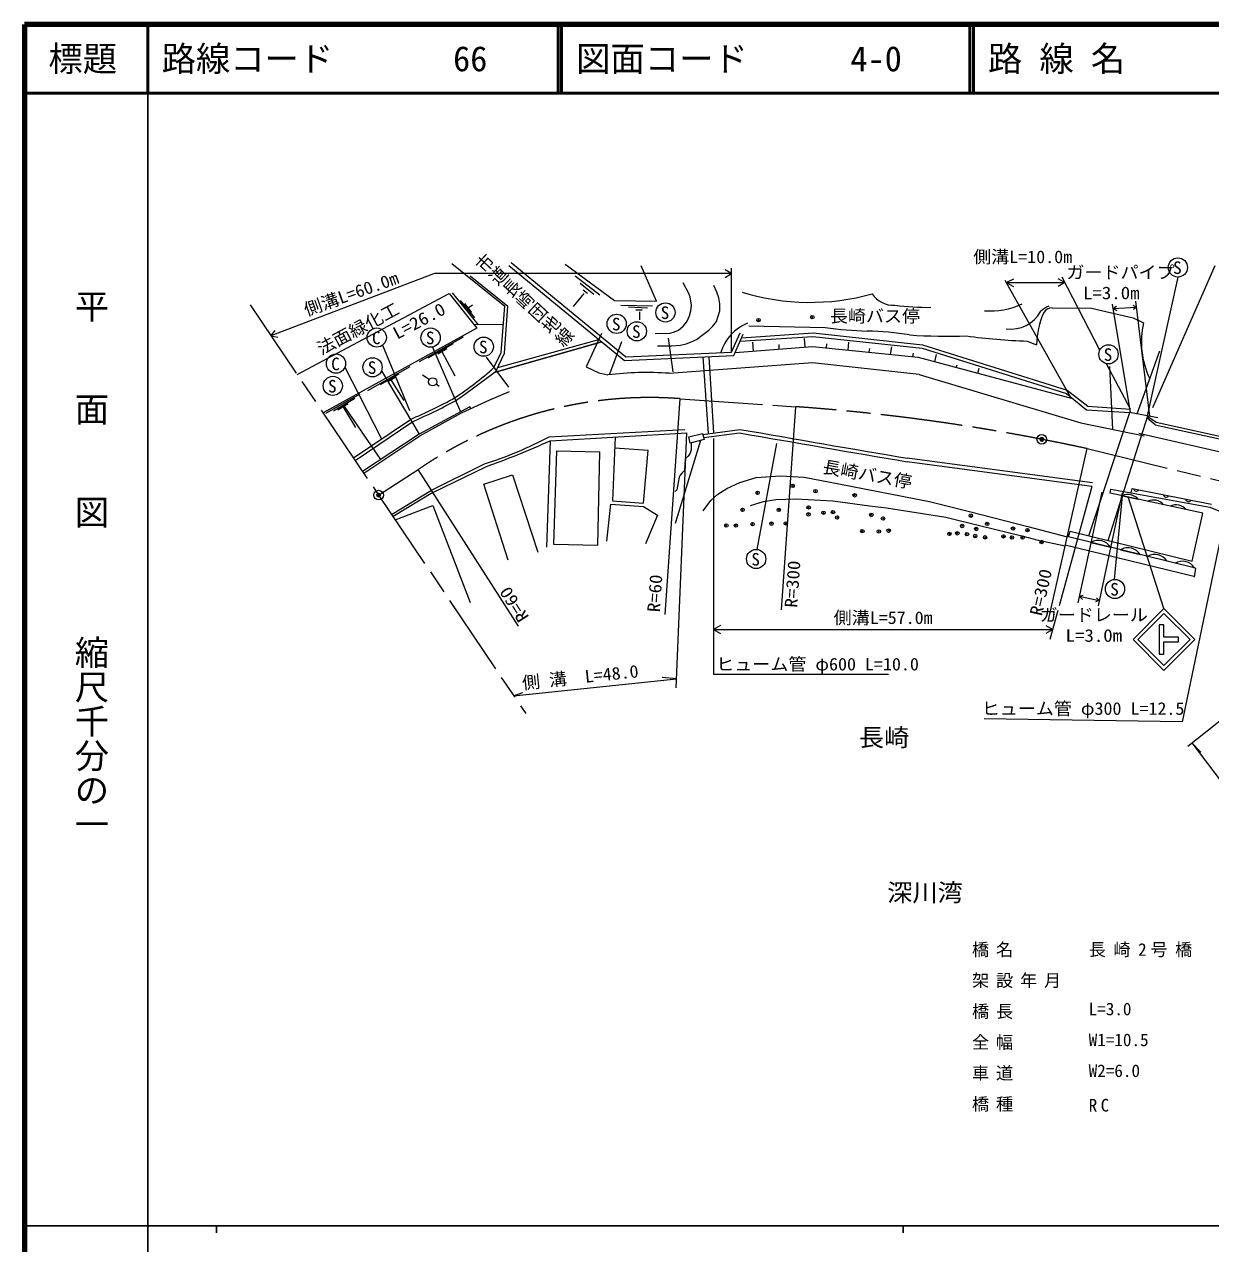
# Model space of a CAD drawing. Units: millimetres, scale not verified. Extents: x 40000 to 680000, y 20000 to 380000.
# Drawn here: x 40000 to 212812, y 202409 to 380000 of the extents above; entities that cross this region are included whole.
import ezdxf
from ezdxf.enums import TextEntityAlignment as Align

# ---------------------------------------------------------------- set-up
doc = ezdxf.new("R2010")
doc.units = ezdxf.units.MM
doc.header["$LTSCALE"] = 1000
doc.header["$PDMODE"] = 32
doc.header["$PDSIZE"] = 500
doc.linetypes.add('CHAIN', pattern=[18.5, 12, -1.5, 3.5, -1.5])
for name, color, linetype, lineweight in [('M-BGD', 7, 'Continuous', 13), ('M-BGD-HTXT', 7, 'Continuous', 13), ('M-BGD-OTRS1', 7, 'Continuous', 13), ('M-BMK', 2, 'CHAIN', 13), ('M-BMK-OTRS', 5, 'Continuous', 13), ('M-STR-HTXT', 7, 'Continuous', 13), ('M-TTL', 2, 'Continuous', 140), ('M-TTL-BAND', 7, 'Continuous', 25), ('M-TTL-LINE', 7, 'Continuous', 50), ('M-TTL-TXT', 7, 'Continuous', 13)]:
    doc.layers.add(name, color=color, linetype=linetype, lineweight=lineweight)
doc.layers.add('M-OTRS', color=6, linetype='Continuous')
doc.styles.add('@ＭＳ ゴシック', font='')
doc.styles.add('ＭＳ ゴシック', font='')
doc.styles.get('@ＭＳ ゴシック').set_extended_font_data('@MS Gothic')
doc.styles.get('ＭＳ ゴシック').set_extended_font_data('MS Gothic')

msp = doc.modelspace()

# ---------------------------------------------------------------- linework, layer by layer
at = {"layer": 'M-BGD'}
for p, q in [((102264, 345152), (110016, 338950)), ((110571, 344890), (127426, 331059)), ((110893, 345309), (127610, 331571)), ((118772, 345063), (125973, 339793)), ((132112, 339701), (129866, 344814)), ((104965, 343377), (110440, 338950)), ((120222, 343356), (123816, 340610)), ((120986, 342328), (122961, 340685)), ((121406, 341328), (122025, 340856)), ((79755, 328982), (101869, 340805)), ((101869, 340805), (105937, 335735)), ((102299, 340888), (106130, 336243)), ((103502, 339773), (105574, 337260)), ((104135, 339332), (105120, 338053)), ((121520, 340819), (119952, 338910)), ((125973, 339793), (132112, 339701)), ((104628, 338692), (105306, 339127)), ((109438, 332229), (110016, 338950)), ((109965, 332115), (110440, 338950)), ((126905, 339106), (131529, 339027)), ((127986, 338858), (130766, 338694)), ((129085, 338419), (130002, 338434)), ((129634, 338121), (129627, 336962)), ((189744, 338724), (195447, 338682)), ((195447, 338682), (201529, 337252)), ((105937, 335735), (83504, 323430)), ((109788, 336296), (105536, 336234)), ((145518, 336110), (156669, 335856)), ((201529, 337252), (203057, 336527)), ((97567, 330917), (103987, 334482)), ((108967, 330016), (123703, 334114)), ((142994, 332256), (144293, 335066)), ((143332, 331759), (144702, 334892)), ((144240, 333835), (154874, 334548)), ((144465, 334351), (154890, 335050)), ((153767, 333020), (153662, 334226)), ((154874, 334548), (170790, 332831)), ((154890, 335050), (170855, 333347)), ((186095, 333876), (187470, 333333)), ((98845, 331425), (102522, 333510)), ((100226, 332013), (101563, 332806)), ((100821, 332366), (102711, 328812)), ((108383, 330006), (109438, 332229)), ((124137, 333758), (108445, 329309)), ((108737, 329532), (109965, 332115)), ((127610, 331571), (142994, 332256)), ((143530, 332213), (154835, 333104)), ((146227, 332425), (146121, 333731)), ((149960, 332720), (149949, 333387)), ((154835, 333104), (170204, 331507)), ((156876, 332892), (156891, 333465)), ((160013, 332566), (160120, 333722)), ((163054, 332250), (163155, 332796)), ((166184, 331925), (166382, 333035)), ((169428, 331588), (169506, 332110)), ((170790, 332831), (191794, 326259)), ((170855, 333347), (191896, 326742)), ((202121, 323271), (205409, 332437)), ((127426, 331059), (143332, 331759)), ((154823, 330724), (133937, 329172)), ((170374, 329027), (154823, 330724)), ((170204, 331507), (192481, 325561)), ((172622, 330862), (172895, 331939)), ((175757, 330025), (175894, 330412)), ((90020, 326659), (96178, 330154)), ((91881, 327547), (94604, 329114)), ((92932, 327976), (94106, 328648)), ((98963, 328252), (97979, 328922)), ((121821, 330142), (123674, 329265)), ((123674, 329265), (125022, 328942)), ((170374, 329027), (193923, 321945)), ((178896, 329187), (179087, 329904)), ((93405, 328247), (95285, 325227)), ((100006, 327658), (100409, 327324)), ((83914, 323349), (88896, 326204)), ((85013, 323710), (88133, 325573)), ((103661, 323437), (107808, 325315)), ((107808, 325315), (110665, 326513)), ((191794, 326259), (194738, 323873)), ((191896, 326742), (194928, 324374)), ((85660, 323876), (87148, 324792)), ((86404, 324334), (88230, 321278)), ((104885, 324312), (97496, 320325)), ((97606, 320063), (103661, 323437)), ((105043, 324063), (104885, 324312)), ((194738, 323873), (201004, 323478)), ((194928, 324374), (201128, 323947)), ((195073, 305509), (201065, 323467)), ((205143, 322710), (201004, 323478)), ((87936, 316867), (96229, 322458)), ((88184, 316500), (96451, 322083)), ((193923, 321945), (203134, 320051)), ((197864, 304826), (203684, 322981)), ((204736, 321678), (203574, 322640)), ((203656, 322894), (204883, 322056)), ((204736, 321678), (224386, 317387)), ((204883, 322056), (223139, 318016)), ((97496, 320325), (89278, 314880)), ((89454, 314619), (97606, 320063)), ((116434, 319936), (136196, 321009)), ((116586, 319363), (136496, 320528)), ((136788, 319940), (138792, 320413)), ((137016, 318981), (136788, 319940)), ((138792, 320413), (139055, 319532)), ((138832, 320279), (144228, 321015)), ((138961, 319848), (144175, 320491)), ((202335, 320444), (223716, 315545)), ((116586, 319363), (116039, 303865)), ((138502, 319382), (134831, 307310)), ((139055, 319532), (137016, 318981)), ((195624, 313208), (168620, 316813)), ((195516, 312695), (168620, 316292)), ((99293, 312157), (107023, 315969)), ((99507, 311822), (107217, 315573)), ((195516, 312695), (190765, 295292)), ((93492, 308630), (99293, 312157)), ((99507, 311822), (93714, 308300)), ((198166, 311733), (198292, 312292)), ((211676, 308803), (198166, 311733)), ((198292, 312292), (212677, 309678)), ((199954, 311345), (202273, 310842)), ((201248, 311755), (201390, 312414)), ((201390, 312414), (212948, 310099)), ((212677, 309678), (224834, 304686)), ((210142, 301822), (211676, 308803)), ((192095, 305352), (192333, 306179)), ((192333, 306179), (210142, 301822)), ((210383, 299565), (191645, 304144)), ((210606, 300784), (192095, 305352)), ((195381, 304541), (198244, 303834)), ((195381, 304541), (198244, 303834)), ((199701, 303475), (202564, 302768)), ((210606, 300784), (210431, 299471))]:
    msp.add_line(p, q, dxfattribs=at)
for points in [[(131901, 334955), (134078, 335037), (134711, 335215), (135296, 335471), (135995, 336060), (136485, 336693), (136916, 337553), (137077, 338279), (137166, 339120), (137005, 340292), (136822, 340799), (135995, 342352)], [(132214, 333177), (134251, 333182), (135590, 333264), (136408, 333451), (137059, 333695), (137934, 334123), (138749, 334710), (139717, 335470), (140303, 336054), (140805, 336745), (141070, 337481), (141310, 338296), (141318, 339305), (141147, 340163), (140886, 340975), (140450, 341951)], [(126073, 319918), (125655, 310606), (130199, 310273), (130866, 317922), (125999, 318267)], [(137153, 319018), (137122, 318050), (137010, 317561), (136684, 317107), (136262, 316717), (136169, 314997), (135840, 314674), (135552, 314354), (135401, 314044), (135257, 313272), (135159, 312716), (135051, 312206), (134801, 311964)], [(110466, 301957), (106949, 313030), (111110, 314412), (114790, 303103)], [(138870, 309144), (140024, 310637), (141007, 311592), (142323, 312398), (144239, 313275), (146585, 313983), (150143, 314248), (153620, 314061), (158672, 313061), (166118, 311603), (171850, 310502), (177702, 309041), (186164, 306846), (191920, 305361)], [(145788, 309902), (147676, 310519), (149467, 310781), (152390, 310871), (157799, 310589), (163094, 309854), (165605, 309601), (174256, 308203), (179155, 307014), (185493, 305452), (187518, 304908), (191625, 304058)], [(94023, 307842), (99502, 309904), (104929, 295807)], [(124838, 304721), (125419, 310129), (130207, 309790), (132224, 308503), (130496, 304325)]]:
    msp.add_lwpolyline(points, dxfattribs=at)
msp.add_lwpolyline([(117119, 304239), (117561, 317869), (123766, 317746), (123476, 304073)], close=True, dxfattribs=at)
for centre, radius in [((99475, 327937), 600), ((188217, 319565), 700), ((91604, 311435), 700)]:
    msp.add_circle(centre, radius, dxfattribs=at)
for centre, radius, start, end in [((154480, 372867), 33356, 252.72023, 285.70672), ((166565, 342706), 3624, 212.54591, 274.15289), ((180817, 348599), 10344, 264.62206, 295.90537), ((171515, 374650), 35866, 262.48889, 270.89283), ((183754, 340526), 4904, 261.38612, 331.78572), ((199585, 333176), 12116, 156.74874, 179.25916), ((190829, 335282), 4017, 113.4522, 133.26908), ((189746, 337249), 1475, 90.06748, 151.20335), ((147856, 330262), 6695, 111.95087, 163.28978), ((164131, 386259), 50952, 261.57936, 268.49575), ((214910, 333712), 12182, 166.64336, 205.94148), ((162176, 294520), 40809, 80.42314, 89.13344), ((174566, 420590), 86012, 266.26639, 271.78301), ((189052, 422137), 88311, 262.3153, 268.08149), ((75275, 366930), 49594, 303.51401, 311.88169), ((-12615, 488192), 199748, 305.30609, 307.41075), ((130620, 284823), 44474, 85.72297, 97.231), ((67486, 389798), 73218, 293.1139, 298.70942), ((50145, 425470), 113283, 294.12734, 297.7142), ((89582, 370486), 57239, 287.74039, 297.97704), ((1894378, 10435924), 10265729, 260.1837, 260.32213), ((861082, 4409929), 4151276, 260.05616, 260.39778), ((70380, 420088), 110818, 289.41546, 294.64253), ((200778, 309548), 1978, 40.89345, 114.63325), ((201981, 312413), 412, 184.83624, 332.51057), ((206329, 311542), 412, 184.83624, 332.51057), ((209600, 310887), 412, 184.83624, 332.51057), ((204472, 308747), 1978, 40.89345, 114.63325), ((207748, 308036), 1978, 40.89345, 114.63325), ((196441, 302684), 2138, 32.53487, 119.74051), ((200762, 301618), 2138, 32.53487, 119.74051), ((204664, 300655), 2138, 32.53487, 119.74051), ((208685, 299663), 2138, 32.53487, 119.74051)]:
    msp.add_arc(centre, radius, start, end, dxfattribs=at)
for p in [(154789, 337360), (146948, 336930), (151942, 312792), (146813, 311762), (155249, 312007), (160950, 311403), (144631, 309291), (149894, 309275), (154251, 309643), (156417, 308866), (157796, 308962), (142255, 307012), (143662, 306999), (146089, 307206), (148845, 307276), (150918, 307308), (154238, 308638), (158391, 308176), (163382, 308545), (165089, 308027), (177883, 308439), (180262, 307243), (162071, 306198), (164475, 306141), (165914, 306256), (174761, 305780), (175910, 305871), (176624, 306938), (177316, 305751), (178510, 305477), (178667, 306499), (179959, 305280), (182627, 305422), (183861, 305257), (184026, 306558), (185419, 305267), (186123, 306340), (188188, 304603)]:
    msp.add_point(p, dxfattribs=at)
at = {"layer": 'M-BGD-OTRS1'}
for p, q in [((138856, 331562), (139631, 320388)), ((139704, 331600), (140395, 320492))]:
    msp.add_line(p, q, dxfattribs=at)
at = {"layer": 'M-BMK'}
for p, q in [((72888, 339151), (91604, 311435)), ((135555, 325474), (152407, 324311)), ((194826, 318204), (222757, 311438)), ((91604, 311435), (97377, 315150)), ((91604, 311435), (113028, 279611))]:
    msp.add_line(p, q, dxfattribs=at)
for centre, radius, start, end in [((131077, 266285), 59359, 85.67356, 124.59253), ((130873, 24327), 300755, 77.72277, 85.89401)]:
    msp.add_arc(centre, radius, start, end, dxfattribs=at)
at = {"layer": 'M-BMK-OTRS'}
msp.add_line((108445, 329309), (124137, 333758), dxfattribs=at)
at = {"layer": 'M-OTRS'}
for p in [(188217, 319565), (91604, 311435)]:
    msp.add_point(p, dxfattribs=at)
at = {"layer": 'M-STR-HTXT'}
for p, q in [((204380, 324191), (213478, 344898)), ((99761, 343694), (75927, 334651)), ((143009, 343692), (99761, 343694)), ((143009, 343692), (142070, 344234)), ((142070, 343151), (143009, 343692)), ((142994, 332256), (143010, 344472)), ((183038, 342407), (184122, 342945)), ((191593, 342407), (190612, 342943)), ((196662, 332531), (191183, 343204)), ((208045, 343199), (203552, 323005)), ((192481, 325561), (182871, 342705)), ((183038, 342407), (191593, 342407)), ((183038, 342407), (184093, 341806)), ((191593, 342407), (190589, 341811)), ((198463, 339227), (201104, 323459)), ((203980, 322926), (201919, 339661)), ((198563, 338630), (199091, 338976)), ((198563, 338630), (202026, 338789)), ((198563, 338630), (199146, 338337)), ((202026, 338789), (201536, 339054)), ((202026, 338789), (201575, 338473)), ((75927, 334651), (76550, 335412)), ((75927, 334651), (76920, 334421)), ((124056, 334988), (121821, 330142)), ((133773, 334317), (134470, 329411)), ((92165, 333261), (96106, 323768)), ((99472, 333008), (103518, 323575)), ((125303, 329086), (127021, 333809)), ((107257, 331517), (110513, 327152)), ((201128, 323947), (197660, 330573)), ((86690, 330072), (92041, 319635)), ((92023, 329533), (97496, 320325)), ((198061, 330161), (198528, 320998)), ((133343, 294029), (135555, 325474)), ((86544, 324420), (91880, 316604)), ((150283, 294721), (152407, 324311)), ((134947, 283363), (136496, 320528)), ((140381, 319669), (140381, 285347)), ((146766, 303519), (149631, 318935)), ((189129, 293022), (194826, 318204)), ((111970, 292352), (97377, 315150)), ((196984, 311879), (193460, 295750)), ((199937, 311773), (196422, 295295)), ((198794, 299159), (199954, 311345)), ((206019, 294902), (200806, 311161)), ((215492, 311254), (208648, 278405)), ((193672, 296721), (194268, 296879)), ((193672, 296721), (196594, 296098)), ((193672, 296721), (194161, 296250)), ((196594, 296098), (196031, 295903)), ((196594, 296098), (196178, 296461)), ((201519, 290402), (206019, 294902)), ((206019, 294902), (210519, 290402)), ((189453, 290471), (190605, 294667)), ((202226, 290402), (206019, 294195)), ((206019, 294195), (209812, 290402)), ((141427, 292466), (140381, 291863)), ((140381, 291863), (189835, 291863)), ((140381, 291863), (141427, 291259)), ((188790, 292466), (189835, 291863)), ((189835, 291863), (188790, 291259)), ((206019, 292524), (205312, 292524)), ((205312, 292524), (205312, 288281)), ((206019, 290756), (206019, 292524)), ((206019, 285902), (201519, 290402)), ((206019, 286610), (202226, 290402)), ((208140, 290756), (206019, 290756)), ((210519, 290402), (206019, 285902)), ((209812, 290402), (206019, 286610)), ((206019, 288281), (206019, 290049)), ((206019, 290049), (208140, 290049)), ((208140, 290049), (208140, 290756)), ((205312, 288281), (206019, 288281)), ((209482, 274855), (224036, 286446)), ((111274, 282216), (135001, 284660)), ((135001, 284660), (132896, 284845)), ((140381, 285347), (165906, 285347)), ((111274, 282216), (112625, 282677)), ((208648, 278405), (179816, 278860)), ((210093, 275342), (233619, 244237)), ((210093, 275342), (211398, 273996))]:
    msp.add_line(p, q, dxfattribs=at)
for centre in [(208045, 344599), (133388, 338043), (126286, 336384), (91333, 334387), (99178, 334377), (129222, 335298), (106918, 333050), (197934, 331946), (85389, 330590), (90722, 330052), (84931, 327340), (146605, 302129), (198880, 297762)]:
    msp.add_circle(centre, 1400, dxfattribs=at)
at = {"layer": 'M-TTL'}
for p, q in [((40000, 380000), (40000, 20000)), ((680000, 380000), (40000, 380000))]:
    msp.add_line(p, q, dxfattribs=at)
at = {"layer": 'M-TTL-BAND'}
for p, q in [((58000, 370000), (58000, 20000)), ((40000, 205000), (579000, 205000)), ((68000, 205000), (68000, 204000)), ((168000, 205000), (168000, 204000))]:
    msp.add_line(p, q, dxfattribs=at)
at = {"layer": 'M-TTL-LINE'}
for p, q in [((58000, 380000), (58000, 370000)), ((117750, 380000), (117750, 370000)), ((118250, 380000), (118250, 370000)), ((177750, 380000), (177750, 370000)), ((178250, 380000), (178250, 370000)), ((40000, 370000), (680000, 370000))]:
    msp.add_line(p, q, dxfattribs=at)

# ---------------------------------------------------------------- texts
at = {"layer": 'M-BGD-HTXT', "style": '@ＭＳ ゴシック', "width": 1.05}
msp.add_text('市道長崎団地線', height=1833, rotation=317.12, dxfattribs=at).set_placement((112873, 339834), align=Align.MIDDLE_CENTER)
at = {"layer": 'M-STR-HTXT', "style": 'ＭＳ ゴシック'}
for s, height, width, p in [('側溝L=10.0m', 1833, 1.05, (185432, 346144)), ('長崎バス停', 1833, 1.05, (163913, 337521)), ('ガードレール', 1833, 1.05, (195790, 293986)), (' L=3.0m', 1833, 1.1, (195115, 290986)), ('長崎', 2566, 1.05, (165249, 276131)), ('深川湾', 2566, 1.05, (171202, 253552))]:
    msp.add_text(s, height=height, dxfattribs=dict(at, width=width)).set_placement(p, align=Align.MIDDLE_CENTER)
for s, width, p in [('ガードパイプ', 1.05, (199684, 342422)), (' L=3.0m', 1.1, (197659, 339422)), ('側溝L=57.0m', 1.05, (165108, 292113)), ('ヒューム管 φ600 L=10.0', 1.05, (155556, 285347)), ('ヒューム管 φ300 L=12.5', 1.05, (194232, 278883))]:
    msp.add_text(s, height=1833, dxfattribs=dict(at, width=width)).set_placement(p, align=Align.BOTTOM_CENTER)
for s, p in [('S', (207975, 344554)), ('S', (133318, 337998)), ('S', (126216, 336338)), ('S', (129152, 335252)), ('C', (91262, 334341)), ('S', (99108, 334331)), ('S', (106848, 333005)), ('S', (197863, 331900)), ('C', (85319, 330544)), ('S', (90652, 330006)), ('S', (84861, 327295)), ('S', (146535, 302083)), ('S', (198809, 297716))]:
    msp.add_text(s, height=1833, dxfattribs=at).set_placement(p, align=Align.MIDDLE_CENTER)
for s, rotation, width, p in [('側溝L=60.0m', 19.537, 1.05, (87604, 340762)), ('法面緑化工', 28.131, 1.05, (88601, 335685)), ('L=26.0', 28.131, 1.1, (97498, 336803)), ('長崎バス停', 349.835, 1.05, (162810, 314463))]:
    msp.add_text(s, height=1833, rotation=rotation, dxfattribs=dict(at, width=width)).set_placement(p, align=Align.MIDDLE_CENTER)
at = {"layer": 'M-STR-HTXT', "style": 'ＭＳ ゴシック', "width": 1.1}
for s, rotation, p in [('R=300', 85.894, (150743, 295119)), ('R=60', 122.624, (112046, 292697))]:
    msp.add_text(s, height=1833, rotation=rotation, dxfattribs=at).set_placement(p, align=Align.TOP_LEFT)
for s, rotation, p in [('R=300', 77.252, (188752, 293620)), ('R=60', 85.976, (133111, 294296))]:
    msp.add_text(s, height=1833, rotation=rotation, dxfattribs=at).set_placement(p, align=Align.BOTTOM_LEFT)
at = {"layer": 'M-STR-HTXT', "style": 'ＭＳ ゴシック', "width": 1.05}
msp.add_text('側 溝\u3000L=48.0', height=1833, rotation=5.879, dxfattribs=at).set_placement((121130, 283483), align=Align.BOTTOM_CENTER)
at = {"layer": 'M-STR-HTXT', "style": 'ＭＳ ゴシック'}
for s, p in [('L=3.0', (195045, 235121)), ('W1=10.5', (195045, 230621)), ('W2=6.0', (195045, 226121))]:
    msp.add_text(s, height=1833, dxfattribs=at).set_placement(p, align=Align.BOTTOM_LEFT)
at = {"layer": 'M-STR-HTXT', "char_height": 1833, "attachment_point": 7, "style": 'ＭＳ ゴシック'}
for s, insert in [('\\T1.4;橋名', (178045, 244121)), ('\\T1.44;長崎2号橋', (195045, 244121)), ('\\T1.4;架設年月', (178045, 239621)), ('\\T1.4;橋長', (178045, 235121)), ('\\T1.4;全幅', (178045, 230621)), ('\\T1.4;車道', (178045, 226121)), ('\\T1.4;橋種', (178045, 221621)), ('\\T1.4;RC', (195045, 221621))]:
    msp.add_mtext(s, dxfattribs=dict(at, insert=insert))
at = {"layer": 'M-TTL-BAND', "style": '@ＭＳ ゴシック'}
for s, p in [('平\u3000\u3000面\u3000\u3000図', (49777, 306475)), ('縮尺千分の一', (49777, 261030))]:
    msp.add_text(s, height=3666, rotation=270, dxfattribs=at).set_placement(p, align=Align.MIDDLE_RIGHT)
at = {"layer": 'M-TTL-TXT', "style": 'ＭＳ ゴシック'}
msp.add_text('標題', height=3666, dxfattribs=at).set_placement((48500, 375000), align=Align.MIDDLE_CENTER)
for s, p in [('路線コード       66', (60000, 375000)), ('図面コード      4-0', (120380, 375000)), ('路 線 名      主要地方道長門油谷線', (180380, 375000))]:
    msp.add_text(s, height=3666, dxfattribs=at).set_placement(p, align=Align.MIDDLE_LEFT)

doc.saveas('drawing.dxf')
